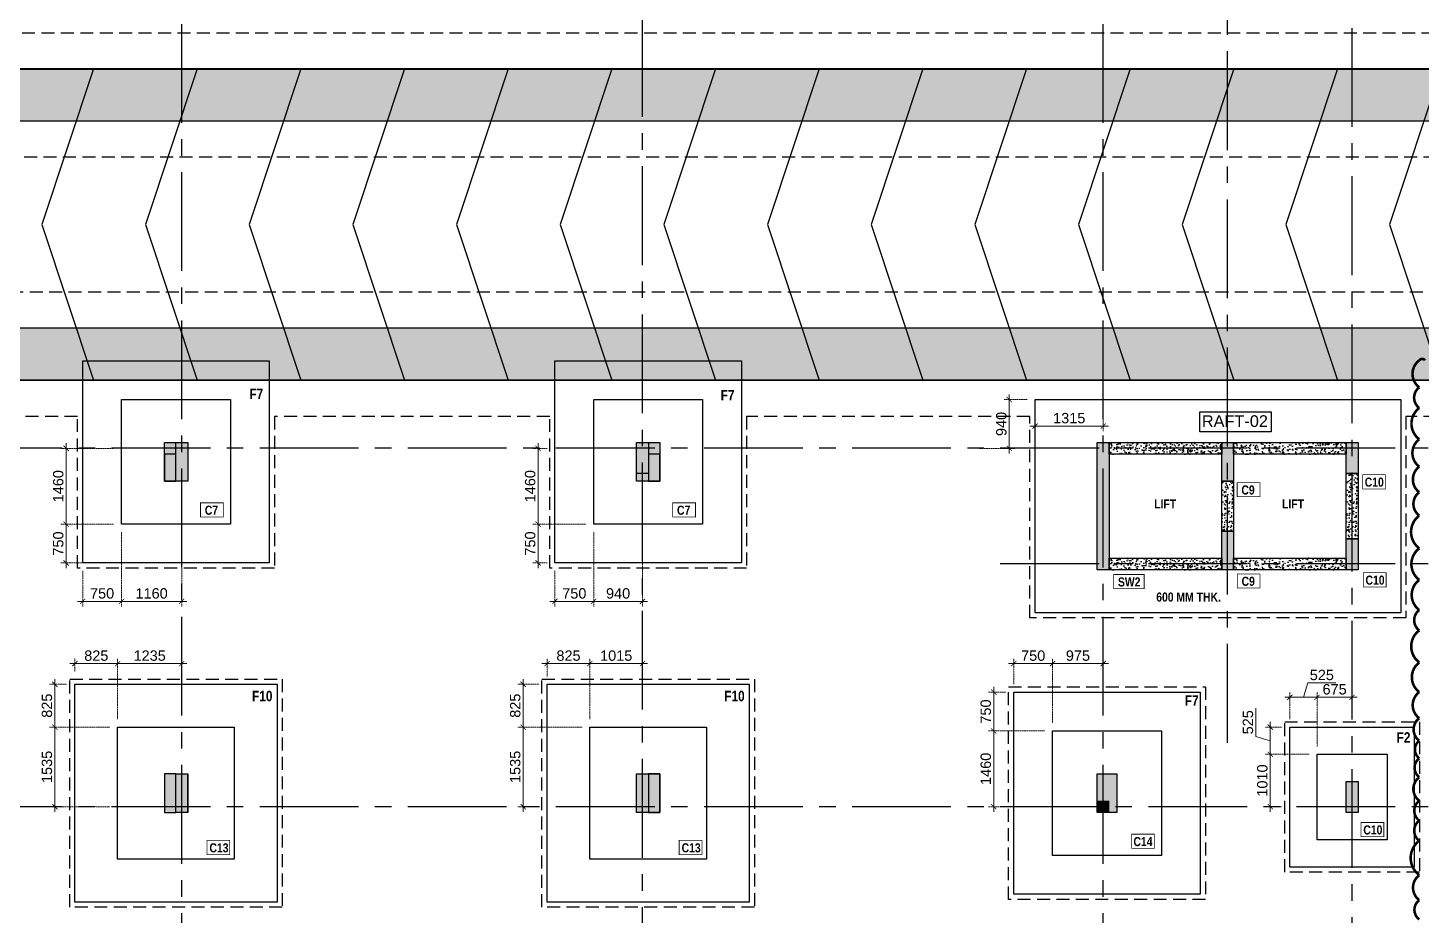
# Model space of a CAD drawing. Header units: millimetres. Extents: x 149548 to 2112824, y -1657616 to -1354760.
# Drawn here: x 1711686 to 1738567, y -1608215 to -1591106 of the extents above; entities that cross this region are included whole.
import ezdxf
from ezdxf.enums import TextEntityAlignment as Align

# ---------------------------------------------------------------- set-up
doc = ezdxf.new("R2010")
doc.units = ezdxf.units.MM
doc.header["$MEASUREMENT"] = 0
doc.header["$PDMODE"] = 98
for name, pattern in [('ACAD_ISO02W100', [15, 12, -3]), ('CENTER2', [28.575, 19.05, -3.175, 3.175, -3.175]), ('HIDDEN', [0.375, 0.25, -0.125])]:
    doc.linetypes.add(name, pattern=pattern)
for name, color, linetype, lineweight in [('CENTER_LINE', 8, 'CENTER2', 25), ('GRID', 252, 'ACAD_ISO02W100', 9), ('s-dm', 171, 'Continuous', 15), ('TXT', 255, 'Continuous', 5)]:
    doc.layers.add(name, color=color, linetype=linetype, lineweight=lineweight)
for name, color, linetype in [('COL.NO', 1, 'Continuous'), ('F10', 72, 'Continuous'), ('F2', 30, 'Continuous'), ('F7', 160, 'Continuous'), ('Footing_#_ST', 1, 'Continuous'), ('Footing_ST', 241, 'Continuous'), ('Gabion Wall', 7, 'Continuous'), ('Hatch', 8, 'Continuous'), ('Pcc_ST', 6, 'Continuous'), ('RAMP', 7, 'Continuous'), ('STR.COLUMN', 1, 'Continuous')]:
    doc.layers.add(name, color=color, linetype=linetype)
doc.styles.add('ARIAL', font='arial.ttf')
doc.styles.add('G2-TEXT', font='ARIALNB.TTF', dxfattribs={"height": 2.5})
doc.styles.add('G3-TEXT', font='ARIALNB.TTF', dxfattribs={"height": 3})
doc.styles.get("Standard").update_dxf_attribs({"font": 'arial.ttf'})
doc.dimstyles.new('Dim 1_100', dxfattribs={"dimscale": 100, "dimtxt": 2, "dimasz": 1, "dimexe": 1, "dimexo": 1.5, "dimgap": 0.5, "dimtad": 1, "dimdec": 0, "dimrnd": 5, "dimzin": 0, "dimdsep": 46, "dimtxsty": 'Standard', "dimblk": 'ARCHTICK', "dimcen": 0, "dimdle": 1, "dimclrd": 256, "dimclre": 256, "dimclrt": 256, "dimadec": 0, "dimazin": 0, "dimtfac": 0.8, "dimtdec": 0, "dimtmove": 1, "dimatfit": 0, "dimfxl": 1.5, "dimtolj": 1, "dimtzin": 0, "dimlwd": -1, "dimlwe": -1, "dimarcsym": 1})
pattern_1 = [(230, (-246273.5, -102229.26), (-179.315046, 15.688034), [18.75, -206.25]), (175, (-246273.5, -102229.26), (34.687833, -188.048033), [15, -165]), (280.4514445, (-246288.44, -102227.95), (-144.627212, -172.359998), [15.935048, -175.285528]), (226.1842, (-246273.5, -102279.26), (-266.810333, 41.37982), [28.125, -309.375]), (276.635635, (-246295.73, -102275.8), (-233.665486, -243.52965), [23.902585, -262.92844]), (171.184164, (-246273.5, -102279.26), (-233.665486, -243.52965), [22.5, -247.5]), (201, (-246298.5, -102266.76), (-149.226763, 100.654723), [18.75, -206.25]), (146, (-246298.5, -102266.76), (-60.828833, -181.287511), [15, -165]), (251.451445, (-246310.93, -102258.37), (-210.055594, -80.632788), [15.935047, -175.285528]), (217.5, (-246273.493, -102229.26), (-3.0399638, -83.2234635), [0, -163, 0, -167.5, 0, -165.625]), (187.5, (-246273.49, -102229.26), (-65.7673844, -98.602928), [0, -95.5, 0, -159.25, 0, -63.125]), (147.5, (-246217.743, -102229.26), (-133.455609, 5.638718), [0, -62.5, 0, -195, 0, -258.75]), (137.5, (-246192.74, -102229.26), (-145.7965423, -25.0262456), [0, -81.25, 0, -129.5, 0, -183.75])]
pattern_2 = [(230, (-246273.5, -99999.26), (-179.315046, 15.688034), [18.75, -206.25]), (175, (-246273.5, -99999.26), (34.687833, -188.048033), [15, -165]), (280.4514445, (-246288.44, -99997.95), (-144.627212, -172.359998), [15.935048, -175.285528]), (226.1842, (-246273.5, -100049.26), (-266.810333, 41.37982), [28.125, -309.375]), (276.635635, (-246295.73, -100045.8), (-233.665486, -243.52965), [23.902585, -262.92844]), (171.184164, (-246273.5, -100049.26), (-233.665486, -243.52965), [22.5, -247.5]), (201, (-246298.5, -100036.76), (-149.226763, 100.654723), [18.75, -206.25]), (146, (-246298.5, -100036.76), (-60.828833, -181.287511), [15, -165]), (251.451445, (-246310.93, -100028.37), (-210.055594, -80.632788), [15.935047, -175.285528]), (217.5, (-246273.493, -99999.26), (-3.0399638, -83.2234635), [0, -163, 0, -167.5, 0, -165.625]), (187.5, (-246273.49, -99999.26), (-65.7673844, -98.602928), [0, -95.5, 0, -159.25, 0, -63.125]), (147.5, (-246217.743, -99999.26), (-133.455609, 5.638718), [0, -62.5, 0, -195, 0, -258.75]), (137.5, (-246192.74, -99999.26), (-145.7965423, -25.0262456), [0, -81.25, 0, -129.5, 0, -183.75])]

# ---------------------------------------------------------------- blocks, each defined once
blk = doc.blocks.new('FIRST FLOOR COLUMNS')
at = {"layer": 'CENTER_LINE', "ltscale": 100}
for p, q in [((47115, -28013), (47115, 17778)), ((38225, -28128), (38225, 17663)), ((56005, -28128), (56005, 17663)), ((58405, -5793), (58405, 17663)), ((60805, -28206), (60805, 17638)), ((90214, -115), (-4699, -115)), ((90214, -2345), (53937, -2345)), ((90214, -7025), (-4699, -7025))]:
    blk.add_line(p, q, dxfattribs=at)
blk = doc.blocks.new('RAMP')
at = {"layer": 'RAMP', "color": 8}
blk.add_lwpolyline([(1949009, -1591899), (1991149, -1591899), (1991149, -1597898), (1949009, -1597898)], close=True, dxfattribs=at)
for points in [[(1959939, -1591898), (1958939, -1594898), (1959939, -1597898)], [(1961939, -1591898), (1960939, -1594898), (1961939, -1597898)], [(1963939, -1591898), (1962939, -1594898), (1963939, -1597898)], [(1965939, -1591898), (1964939, -1594898), (1965939, -1597898)], [(1967939, -1591898), (1966939, -1594898), (1967939, -1597898)], [(1969939, -1591898), (1968939, -1594898), (1969939, -1597898)], [(1971939, -1591898), (1970939, -1594898), (1971939, -1597898)], [(1973939, -1591898), (1972939, -1594898), (1973939, -1597898)], [(1975939, -1591898), (1974939, -1594898), (1975939, -1597898)], [(1977939, -1591898), (1976939, -1594898), (1977939, -1597898)], [(1979939, -1591898), (1978939, -1594898), (1979939, -1597898)], [(1981939, -1591898), (1980939, -1594898), (1981939, -1597898)], [(1983939, -1591898), (1982939, -1594898), (1983939, -1597898)], [(1985939, -1591899), (1984939, -1594899), (1985939, -1597898)]]:
    blk.add_lwpolyline(points, dxfattribs=at)
blk = doc.blocks.new('Upto 2nd Floor lvl')
at = {"layer": 'STR.COLUMN'}
h = blk.add_hatch(color=30, dxfattribs=at)
h.dxf.hatch_style = 1
h.paths.add_polyline_path([(1960593, -1497619), (1960813, -1497619), (1960813, -1497099), (1960593, -1497099)])
h = blk.add_hatch(color=30, dxfattribs=at)
h.dxf.hatch_style = 1
h.paths.add_polyline_path([(1969933, -1497619), (1970153, -1497619), (1970153, -1497099), (1969933, -1497099)])
h = blk.add_hatch(color=30, dxfattribs=at)
h.dxf.hatch_style = 1
h.paths.add_polyline_path([(1960593, -1504009), (1960813, -1504009), (1960813, -1503259), (1960593, -1503259)])
h = blk.add_hatch(color=30, dxfattribs=at)
h.dxf.hatch_style = 1
h.paths.add_polyline_path([(1969933, -1504009), (1970153, -1504009), (1970153, -1503259), (1969933, -1503259)])
at = {"layer": 'STR.COLUMN', "color": 5}
for points in [[(1960593, -1497619), (1960813, -1497619), (1960813, -1497099), (1960593, -1497099)], [(1969933, -1497619), (1970153, -1497619), (1970153, -1497099), (1969933, -1497099)], [(1960593, -1504009), (1960813, -1504009), (1960813, -1503259), (1960593, -1503259)], [(1969933, -1504009), (1970153, -1504009), (1970153, -1503259), (1969933, -1503259)]]:
    blk.add_lwpolyline(points, close=True, dxfattribs=at)
blk = doc.blocks.new('Through Column')
at = {"layer": 'STR.COLUMN', "transparency": 33554687}
h = blk.add_hatch(color=256, dxfattribs=at)
h.dxf.hatch_style = 1
h.paths.add_polyline_path([(1961043, -1496869), (1961043, -1497619), (1960593, -1497619), (1960593, -1497099), (1960593, -1496869)])
h = blk.add_hatch(color=256, dxfattribs=at)
h.dxf.hatch_style = 1
h.paths.add_polyline_path([(1960813, -1496869), (1960813, -1497619), (1961043, -1497619), (1961043, -1496869)])
h = blk.add_hatch(color=256, dxfattribs=at)
h.dxf.hatch_style = 1
h.paths.add_polyline_path([(1969703, -1496869), (1969703, -1497469), (1969933, -1497469), (1969933, -1496869)])
h = blk.add_hatch(color=256, dxfattribs=at)
h.dxf.hatch_style = 1
h.paths.add_polyline_path([(1969703, -1496869), (1970153, -1496869), (1970153, -1497099), (1970153, -1497619), (1969703, -1497619)])
h = blk.add_hatch(color=256, dxfattribs=at)
h.dxf.hatch_style = 1
h.paths.add_polyline_path([(1978593, -1496869), (1978593, -1499329), (1978823, -1499329), (1978823, -1496869)])
h = blk.add_hatch(color=256, dxfattribs=at)
h.dxf.hatch_style = 1
h.paths.add_polyline_path([(1980993, -1497619), (1981223, -1497619), (1981223, -1496869), (1980993, -1496869)])
h = blk.add_hatch(color=256, dxfattribs=at)
h.dxf.hatch_style = 1
h.paths.add_polyline_path([(1983393, -1497469), (1983623, -1497469), (1983623, -1496869), (1983393, -1496869)])
h = blk.add_hatch(color=256, dxfattribs=at)
h.dxf.hatch_style = 1
h.paths.add_polyline_path([(1980993, -1499329), (1981223, -1499329), (1981223, -1498579), (1980993, -1498579)])
h = blk.add_hatch(color=256, dxfattribs=at)
h.dxf.hatch_style = 1
h.paths.add_polyline_path([(1983393, -1499329), (1983623, -1499329), (1983623, -1498729), (1983393, -1498729)])
h = blk.add_hatch(color=256, dxfattribs=at)
h.dxf.hatch_style = 1
h.paths.add_polyline_path([(1960593, -1504009), (1961043, -1504009), (1961043, -1503259), (1960593, -1503259)])
h = blk.add_hatch(color=256, dxfattribs=at)
h.dxf.hatch_style = 1
h.paths.add_polyline_path([(1969703, -1504009), (1970153, -1504009), (1970153, -1503259), (1969703, -1503259)])
h = blk.add_hatch(color=256, dxfattribs=at)
h.dxf.hatch_style = 1
h.paths.add_polyline_path([(1978593, -1503259), (1978968, -1503259), (1978968, -1504009), (1978593, -1504009)])
h = blk.add_hatch(color=256, dxfattribs=at)
h.dxf.hatch_style = 1
h.paths.add_polyline_path([(1983393, -1503409), (1983393, -1504009), (1983623, -1504009), (1983623, -1503409)])
h = blk.add_hatch(color=256, dxfattribs=at)
h.dxf.hatch_style = 1
h.paths.add_polyline_path([(1978708, -1503779), (1978593, -1503779), (1978593, -1503894), (1978708, -1503894)])
h = blk.add_hatch(color=256, dxfattribs=at)
h.dxf.hatch_style = 1
h.paths.add_polyline_path([(1978708, -1503894), (1978593, -1503894), (1978593, -1504009), (1978708, -1504009)], flags=17)
h = blk.add_hatch(color=256, dxfattribs=at)
h.dxf.hatch_style = 1
h.paths.add_polyline_path([(1978708, -1503894), (1978593, -1503894), (1978593, -1504009), (1978708, -1504009)], flags=17)
h = blk.add_hatch(color=256, dxfattribs=at)
h.dxf.hatch_style = 1
h.paths.add_polyline_path([(1978708, -1503779), (1978823, -1503779), (1978823, -1503894), (1978708, -1503894)])
h = blk.add_hatch(color=256, dxfattribs=at)
h.dxf.hatch_style = 1
h.paths.add_polyline_path([(1978823, -1503894), (1978708, -1503894), (1978708, -1504009), (1978823, -1504009)])
at = {"layer": 'STR.COLUMN', "color": 5}
for points in [[(1961043, -1496869), (1961043, -1497619), (1960593, -1497619), (1960593, -1497099), (1960593, -1497099), (1960593, -1496869)], [(1960813, -1496869), (1961043, -1496869), (1961043, -1497619), (1960813, -1497619)]]:
    blk.add_lwpolyline(points, close=True, dxfattribs=at)
for points in [[(1969703, -1496869), (1969933, -1496869), (1969933, -1497469), (1969703, -1497469), (1969703, -1496869)], [(1969703, -1496869), (1970153, -1496869), (1970153, -1497099), (1970153, -1497099), (1970153, -1497619), (1969703, -1497619), (1969703, -1496869)], [(1978593, -1496869), (1978823, -1496869), (1978823, -1499329), (1978593, -1499329), (1978593, -1496869)], [(1980993, -1496869), (1981223, -1496869), (1981223, -1497619), (1980993, -1497619), (1980993, -1496869)], [(1983393, -1496869), (1983623, -1496869), (1983623, -1497469), (1983393, -1497469), (1983393, -1496869)], [(1980993, -1498579), (1981223, -1498579), (1981223, -1499329), (1980993, -1499329), (1980993, -1498579)], [(1983393, -1498729), (1983623, -1498729), (1983623, -1499329), (1983393, -1499329), (1983393, -1498729)], [(1960813, -1503259), (1961043, -1503259), (1961043, -1504009), (1960813, -1504009), (1960813, -1503259)], [(1969703, -1503259), (1970153, -1503259), (1970153, -1504009), (1969703, -1504009), (1969703, -1503259)], [(1978593, -1503259), (1978968, -1503259), (1978968, -1504009), (1978593, -1504009), (1978593, -1503259)], [(1983393, -1503409), (1983623, -1503409), (1983623, -1504009), (1983393, -1504009), (1983393, -1503409)]]:
    blk.add_lwpolyline(points, dxfattribs=at)
blk = doc.blocks.new('_ArchTick')
at = {"color": 0, "linetype": 'ByBlock', "const_width": 0.15}
blk.add_lwpolyline([(-0.5, -0.5), (0.5, 0.5)], dxfattribs=at)
blk = doc.blocks.new('*D1324')
at = {"layer": 'Defpoints', "color": 0}
for p in [(1713494, -1599214), (1712425, -1600674), (1713494, -1600674)]:
    blk.add_point(p, dxfattribs=at)
at = {"layer": 's-dm', "linetype": 'HIDDEN'}
for p, q in [((1713344, -1599214), (1712325, -1599214)), ((1713344, -1600674), (1712325, -1600674))]:
    blk.add_line(p, q, dxfattribs=at)
at = {"layer": 's-dm'}
blk.add_line((1712425, -1599114), (1712425, -1600774), dxfattribs=at)
at = {"layer": 's-dm', "xscale": 100, "yscale": 100, "zscale": 100}
for p, rotation in [((1712425, -1599214), 90), ((1712425, -1600674), 270)]:
    blk.add_blockref('_ArchTick', p, dxfattribs=dict(at, rotation=rotation))
at = {"layer": 's-dm', "insert": (1712273, -1599944), "char_height": 200, "attachment_point": 5, "rotation": 90}
blk.add_mtext('\\A1;1460', dxfattribs=at)
blk = doc.blocks.new('*D1325')
at = {"layer": 'Defpoints', "color": 0}
for p in [(1713494, -1600674), (1712425, -1601424), (1713494, -1601424)]:
    blk.add_point(p, dxfattribs=at)
at = {"layer": 's-dm', "linetype": 'HIDDEN'}
for p, q in [((1713344, -1600674), (1712325, -1600674)), ((1713344, -1601424), (1712325, -1601424))]:
    blk.add_line(p, q, dxfattribs=at)
at = {"layer": 's-dm'}
blk.add_line((1712425, -1600574), (1712425, -1601524), dxfattribs=at)
at = {"layer": 's-dm', "xscale": 100, "yscale": 100, "zscale": 100}
for p, rotation in [((1712425, -1600674), 90), ((1712425, -1601424), 270)]:
    blk.add_blockref('_ArchTick', p, dxfattribs=dict(at, rotation=rotation))
at = {"layer": 's-dm', "insert": (1712273, -1601049), "char_height": 200, "attachment_point": 5, "rotation": 90}
blk.add_mtext('\\A1;750', dxfattribs=at)
blk = doc.blocks.new('*D1326')
at = {"layer": 'Defpoints', "color": 0}
for p in [(1713494, -1600674), (1714654, -1600674), (1713494, -1602164)]:
    blk.add_point(p, dxfattribs=at)
at = {"layer": 's-dm', "linetype": 'HIDDEN'}
for p, q in [((1713494, -1600824), (1713494, -1602264)), ((1714654, -1600824), (1714654, -1602264))]:
    blk.add_line(p, q, dxfattribs=at)
at = {"layer": 's-dm'}
blk.add_line((1714754, -1602164), (1713394, -1602164), dxfattribs=at)
at = {"layer": 's-dm', "xscale": 100, "yscale": 100, "zscale": 100, "rotation": 180}
blk.add_blockref('_ArchTick', (1713494, -1602164), dxfattribs=at)
at = {"layer": 's-dm', "xscale": 100, "yscale": 100, "zscale": 100}
blk.add_blockref('_ArchTick', (1714654, -1602164), dxfattribs=at)
at = {"layer": 's-dm', "insert": (1714074, -1602012), "char_height": 200, "attachment_point": 5}
blk.add_mtext('\\A1;1160', dxfattribs=at)
blk = doc.blocks.new('*D1327')
at = {"layer": 'Defpoints', "color": 0}
for p in [(1713494, -1600674), (1712744, -1601424), (1713494, -1602164)]:
    blk.add_point(p, dxfattribs=at)
at = {"layer": 's-dm', "linetype": 'HIDDEN'}
for p, q in [((1713494, -1600824), (1713494, -1602264)), ((1712744, -1601574), (1712744, -1602264))]:
    blk.add_line(p, q, dxfattribs=at)
at = {"layer": 's-dm'}
blk.add_line((1712644, -1602164), (1713594, -1602164), dxfattribs=at)
at = {"layer": 's-dm', "xscale": 100, "yscale": 100, "zscale": 100, "rotation": 180}
blk.add_blockref('_ArchTick', (1712744, -1602164), dxfattribs=at)
at = {"layer": 's-dm', "xscale": 100, "yscale": 100, "zscale": 100}
blk.add_blockref('_ArchTick', (1713494, -1602164), dxfattribs=at)
at = {"layer": 's-dm', "insert": (1713119, -1602012), "char_height": 200, "attachment_point": 5}
blk.add_mtext('\\A1;750', dxfattribs=at)
blk = doc.blocks.new('*D1328')
at = {"layer": 'Defpoints', "color": 0}
for p in [(1721854, -1599214), (1721530, -1600674), (1722604, -1600674)]:
    blk.add_point(p, dxfattribs=at)
at = {"layer": 's-dm', "linetype": 'HIDDEN'}
for p, q in [((1721704, -1599214), (1721430, -1599214)), ((1722454, -1600674), (1721430, -1600674))]:
    blk.add_line(p, q, dxfattribs=at)
at = {"layer": 's-dm'}
blk.add_line((1721530, -1599114), (1721530, -1600774), dxfattribs=at)
at = {"layer": 's-dm', "xscale": 100, "yscale": 100, "zscale": 100}
for p, rotation in [((1721530, -1599214), 90), ((1721530, -1600674), 270)]:
    blk.add_blockref('_ArchTick', p, dxfattribs=dict(at, rotation=rotation))
at = {"layer": 's-dm', "insert": (1721378, -1599944), "char_height": 200, "attachment_point": 5, "rotation": 90}
blk.add_mtext('\\A1;1460', dxfattribs=at)
blk = doc.blocks.new('*D1329')
at = {"layer": 'Defpoints', "color": 0}
for p in [(1722604, -1600674), (1721530, -1601424), (1721854, -1601424)]:
    blk.add_point(p, dxfattribs=at)
at = {"layer": 's-dm', "linetype": 'HIDDEN'}
for p, q in [((1722454, -1600674), (1721430, -1600674)), ((1721704, -1601424), (1721430, -1601424))]:
    blk.add_line(p, q, dxfattribs=at)
at = {"layer": 's-dm'}
blk.add_line((1721530, -1600574), (1721530, -1601524), dxfattribs=at)
at = {"layer": 's-dm', "xscale": 100, "yscale": 100, "zscale": 100}
for p, rotation in [((1721530, -1600674), 90), ((1721530, -1601424), 270)]:
    blk.add_blockref('_ArchTick', p, dxfattribs=dict(at, rotation=rotation))
at = {"layer": 's-dm', "insert": (1721378, -1601049), "char_height": 200, "attachment_point": 5, "rotation": 90}
blk.add_mtext('\\A1;750', dxfattribs=at)
blk = doc.blocks.new('*D1330')
at = {"layer": 'Defpoints', "color": 0}
for p in [(1722604, -1600674), (1723544, -1600674), (1722604, -1602164)]:
    blk.add_point(p, dxfattribs=at)
at = {"layer": 's-dm', "linetype": 'HIDDEN'}
for p, q in [((1722604, -1600824), (1722604, -1602264)), ((1723544, -1600824), (1723544, -1602264))]:
    blk.add_line(p, q, dxfattribs=at)
at = {"layer": 's-dm'}
blk.add_line((1723644, -1602164), (1722504, -1602164), dxfattribs=at)
at = {"layer": 's-dm', "xscale": 100, "yscale": 100, "zscale": 100, "rotation": 180}
blk.add_blockref('_ArchTick', (1722604, -1602164), dxfattribs=at)
at = {"layer": 's-dm', "xscale": 100, "yscale": 100, "zscale": 100}
blk.add_blockref('_ArchTick', (1723544, -1602164), dxfattribs=at)
at = {"layer": 's-dm', "insert": (1723074, -1602012), "char_height": 200, "attachment_point": 5}
blk.add_mtext('\\A1;940', dxfattribs=at)
blk = doc.blocks.new('*D1331')
at = {"layer": 'Defpoints', "color": 0}
for p in [(1722604, -1600674), (1721854, -1601424), (1722604, -1602164)]:
    blk.add_point(p, dxfattribs=at)
at = {"layer": 's-dm', "linetype": 'HIDDEN'}
for p, q in [((1722604, -1600824), (1722604, -1602264)), ((1721854, -1601574), (1721854, -1602264))]:
    blk.add_line(p, q, dxfattribs=at)
at = {"layer": 's-dm'}
blk.add_line((1721754, -1602164), (1722704, -1602164), dxfattribs=at)
at = {"layer": 's-dm', "xscale": 100, "yscale": 100, "zscale": 100, "rotation": 180}
blk.add_blockref('_ArchTick', (1721854, -1602164), dxfattribs=at)
at = {"layer": 's-dm', "xscale": 100, "yscale": 100, "zscale": 100}
blk.add_blockref('_ArchTick', (1722604, -1602164), dxfattribs=at)
at = {"layer": 's-dm', "insert": (1722229, -1602012), "char_height": 200, "attachment_point": 5}
blk.add_mtext('\\A1;750', dxfattribs=at)
blk = doc.blocks.new('*D1367')
at = {"layer": 'Defpoints', "color": 0}
for p in [(1713419, -1603364), (1712594, -1603664), (1713419, -1604589)]:
    blk.add_point(p, dxfattribs=at)
at = {"layer": 's-dm'}
blk.add_line((1712494, -1603364), (1713519, -1603364), dxfattribs=at)
at = {"layer": 's-dm', "linetype": 'HIDDEN'}
for p, q in [((1712594, -1603514), (1712594, -1603264)), ((1713419, -1604439), (1713419, -1603264))]:
    blk.add_line(p, q, dxfattribs=at)
at = {"layer": 's-dm', "xscale": 100, "yscale": 100, "zscale": 100, "rotation": 180}
blk.add_blockref('_ArchTick', (1712594, -1603364), dxfattribs=at)
at = {"layer": 's-dm', "xscale": 100, "yscale": 100, "zscale": 100}
blk.add_blockref('_ArchTick', (1713419, -1603364), dxfattribs=at)
at = {"layer": 's-dm', "insert": (1713007, -1603212), "char_height": 200, "attachment_point": 5}
blk.add_mtext('\\A1;825', dxfattribs=at)
blk = doc.blocks.new('*D1368')
at = {"layer": 'Defpoints', "color": 0}
for p in [(1714654, -1603364), (1714654, -1603764), (1713419, -1604589)]:
    blk.add_point(p, dxfattribs=at)
at = {"layer": 's-dm'}
blk.add_line((1713319, -1603364), (1714754, -1603364), dxfattribs=at)
at = {"layer": 's-dm', "linetype": 'HIDDEN'}
for p, q in [((1713419, -1604439), (1713419, -1603264)), ((1714654, -1603614), (1714654, -1603264))]:
    blk.add_line(p, q, dxfattribs=at)
at = {"layer": 's-dm', "xscale": 100, "yscale": 100, "zscale": 100, "rotation": 180}
blk.add_blockref('_ArchTick', (1713419, -1603364), dxfattribs=at)
at = {"layer": 's-dm', "xscale": 100, "yscale": 100, "zscale": 100}
blk.add_blockref('_ArchTick', (1714654, -1603364), dxfattribs=at)
at = {"layer": 's-dm', "insert": (1714037, -1603212), "char_height": 200, "attachment_point": 5}
blk.add_mtext('\\A1;1235', dxfattribs=at)
blk = doc.blocks.new('*D1370')
at = {"layer": 'Defpoints', "color": 0}
for p in [(1722529, -1603364), (1721704, -1603764), (1722529, -1604589)]:
    blk.add_point(p, dxfattribs=at)
at = {"layer": 's-dm'}
blk.add_line((1721604, -1603364), (1722629, -1603364), dxfattribs=at)
at = {"layer": 's-dm', "linetype": 'HIDDEN'}
for p, q in [((1721704, -1603614), (1721704, -1603264)), ((1722529, -1604439), (1722529, -1603264))]:
    blk.add_line(p, q, dxfattribs=at)
at = {"layer": 's-dm', "xscale": 100, "yscale": 100, "zscale": 100, "rotation": 180}
blk.add_blockref('_ArchTick', (1721704, -1603364), dxfattribs=at)
at = {"layer": 's-dm', "xscale": 100, "yscale": 100, "zscale": 100}
blk.add_blockref('_ArchTick', (1722529, -1603364), dxfattribs=at)
at = {"layer": 's-dm', "insert": (1722117, -1603212), "char_height": 200, "attachment_point": 5}
blk.add_mtext('\\A1;825', dxfattribs=at)
blk = doc.blocks.new('*D1371')
at = {"layer": 'Defpoints', "color": 0}
for p in [(1723544, -1603364), (1723544, -1603764), (1722529, -1604589)]:
    blk.add_point(p, dxfattribs=at)
at = {"layer": 's-dm'}
blk.add_line((1722429, -1603364), (1723644, -1603364), dxfattribs=at)
at = {"layer": 's-dm', "linetype": 'HIDDEN'}
for p, q in [((1722529, -1604439), (1722529, -1603264)), ((1723544, -1603614), (1723544, -1603264))]:
    blk.add_line(p, q, dxfattribs=at)
at = {"layer": 's-dm', "xscale": 100, "yscale": 100, "zscale": 100, "rotation": 180}
blk.add_blockref('_ArchTick', (1722529, -1603364), dxfattribs=at)
at = {"layer": 's-dm', "xscale": 100, "yscale": 100, "zscale": 100}
blk.add_blockref('_ArchTick', (1723544, -1603364), dxfattribs=at)
at = {"layer": 's-dm', "insert": (1723037, -1603212), "char_height": 200, "attachment_point": 5}
blk.add_mtext('\\A1;1015', dxfattribs=at)
blk = doc.blocks.new('*D1374')
at = {"layer": 'Defpoints', "color": 0}
for p in [(1731457, -1603364), (1730707, -1603914), (1731457, -1604664)]:
    blk.add_point(p, dxfattribs=at)
at = {"layer": 's-dm'}
blk.add_line((1730607, -1603364), (1731557, -1603364), dxfattribs=at)
at = {"layer": 's-dm', "linetype": 'HIDDEN'}
for p, q in [((1730707, -1603764), (1730707, -1603264)), ((1731457, -1604514), (1731457, -1603264))]:
    blk.add_line(p, q, dxfattribs=at)
at = {"layer": 's-dm', "xscale": 100, "yscale": 100, "zscale": 100, "rotation": 180}
blk.add_blockref('_ArchTick', (1730707, -1603364), dxfattribs=at)
at = {"layer": 's-dm', "xscale": 100, "yscale": 100, "zscale": 100}
blk.add_blockref('_ArchTick', (1731457, -1603364), dxfattribs=at)
at = {"layer": 's-dm', "insert": (1731082, -1603212), "char_height": 200, "attachment_point": 5}
blk.add_mtext('\\A1;750', dxfattribs=at)
blk = doc.blocks.new('*D1375')
at = {"layer": 'Defpoints', "color": 0}
for p in [(1732434, -1603364), (1732434, -1603914), (1731457, -1604664)]:
    blk.add_point(p, dxfattribs=at)
at = {"layer": 's-dm'}
blk.add_line((1731357, -1603364), (1732534, -1603364), dxfattribs=at)
at = {"layer": 's-dm', "linetype": 'HIDDEN'}
for p, q in [((1731457, -1604514), (1731457, -1603264)), ((1732434, -1603764), (1732434, -1603264))]:
    blk.add_line(p, q, dxfattribs=at)
at = {"layer": 's-dm', "xscale": 100, "yscale": 100, "zscale": 100, "rotation": 180}
blk.add_blockref('_ArchTick', (1731457, -1603364), dxfattribs=at)
at = {"layer": 's-dm', "xscale": 100, "yscale": 100, "zscale": 100}
blk.add_blockref('_ArchTick', (1732434, -1603364), dxfattribs=at)
at = {"layer": 's-dm', "insert": (1731945, -1603212), "char_height": 200, "attachment_point": 5}
blk.add_mtext('\\A1;975', dxfattribs=at)
blk = doc.blocks.new('*D1377')
at = {"layer": 'Defpoints', "color": 0}
for p in [(1736559, -1604014), (1736034, -1604589), (1736559, -1605114)]:
    blk.add_point(p, dxfattribs=at)
at = {"layer": 's-dm', "linetype": 'HIDDEN'}
for p, q in [((1736034, -1604439), (1736034, -1603914)), ((1736559, -1604964), (1736559, -1603914))]:
    blk.add_line(p, q, dxfattribs=at)
at = {"layer": 's-dm'}
for p, q in [((1736380, -1603737), (1736297, -1604014)), ((1736923, -1603737), (1736380, -1603737)), ((1736034, -1604014), (1735934, -1604014)), ((1736034, -1604014), (1736559, -1604014)), ((1736559, -1604014), (1736659, -1604014))]:
    blk.add_line(p, q, dxfattribs=at)
at = {"layer": 's-dm', "xscale": 100, "yscale": 100, "zscale": 100}
blk.add_blockref('_ArchTick', (1736034, -1604014), dxfattribs=at)
at = {"layer": 's-dm', "xscale": 100, "yscale": 100, "zscale": 100, "rotation": 180}
blk.add_blockref('_ArchTick', (1736559, -1604014), dxfattribs=at)
at = {"layer": 's-dm', "insert": (1736651, -1603585), "char_height": 200, "attachment_point": 5}
blk.add_mtext('\\A1;525', dxfattribs=at)
blk = doc.blocks.new('*D1378')
at = {"layer": 'Defpoints', "color": 0}
for p in [(1737234, -1604014), (1737234, -1604589), (1736559, -1605114)]:
    blk.add_point(p, dxfattribs=at)
at = {"layer": 's-dm', "linetype": 'HIDDEN'}
for p, q in [((1736559, -1604964), (1736559, -1603914)), ((1737234, -1604439), (1737234, -1603914))]:
    blk.add_line(p, q, dxfattribs=at)
at = {"layer": 's-dm'}
blk.add_line((1736459, -1604014), (1737334, -1604014), dxfattribs=at)
at = {"layer": 's-dm', "xscale": 100, "yscale": 100, "zscale": 100, "rotation": 180}
blk.add_blockref('_ArchTick', (1736559, -1604014), dxfattribs=at)
at = {"layer": 's-dm', "xscale": 100, "yscale": 100, "zscale": 100}
blk.add_blockref('_ArchTick', (1737234, -1604014), dxfattribs=at)
at = {"layer": 's-dm', "insert": (1736897, -1603862), "char_height": 200, "attachment_point": 5}
blk.add_mtext('\\A1;675', dxfattribs=at)
blk = doc.blocks.new('*D1384')
at = {"layer": 'Defpoints', "color": 0}
for p in [(1712594, -1603764), (1712207, -1604589), (1713419, -1604589)]:
    blk.add_point(p, dxfattribs=at)
at = {"layer": 's-dm'}
blk.add_line((1712207, -1603664), (1712207, -1604689), dxfattribs=at)
at = {"layer": 's-dm', "linetype": 'HIDDEN'}
for p, q in [((1712444, -1603764), (1712107, -1603764)), ((1713269, -1604589), (1712107, -1604589))]:
    blk.add_line(p, q, dxfattribs=at)
at = {"layer": 's-dm', "xscale": 100, "yscale": 100, "zscale": 100}
for p, rotation in [((1712207, -1603764), 90), ((1712207, -1604589), 270)]:
    blk.add_blockref('_ArchTick', p, dxfattribs=dict(at, rotation=rotation))
at = {"layer": 's-dm', "insert": (1712055, -1604176), "char_height": 200, "attachment_point": 5, "rotation": 90}
blk.add_mtext('\\A1;825', dxfattribs=at)
blk = doc.blocks.new('*D1385')
at = {"layer": 'Defpoints', "color": 0}
for p in [(1713419, -1604589), (1712207, -1606124), (1713419, -1606124)]:
    blk.add_point(p, dxfattribs=at)
at = {"layer": 's-dm', "linetype": 'HIDDEN'}
for p, q in [((1713269, -1604589), (1712107, -1604589)), ((1713269, -1606124), (1712107, -1606124))]:
    blk.add_line(p, q, dxfattribs=at)
at = {"layer": 's-dm'}
blk.add_line((1712207, -1604489), (1712207, -1606224), dxfattribs=at)
at = {"layer": 's-dm', "xscale": 100, "yscale": 100, "zscale": 100}
for p, rotation in [((1712207, -1604589), 90), ((1712207, -1606124), 270)]:
    blk.add_blockref('_ArchTick', p, dxfattribs=dict(at, rotation=rotation))
at = {"layer": 's-dm', "insert": (1712055, -1605356), "char_height": 200, "attachment_point": 5, "rotation": 90}
blk.add_mtext('\\A1;1535', dxfattribs=at)
blk = doc.blocks.new('*D1386')
at = {"layer": 'Defpoints', "color": 0}
for p in [(1721704, -1603764), (1721242, -1604589), (1722529, -1604589)]:
    blk.add_point(p, dxfattribs=at)
at = {"layer": 's-dm'}
blk.add_line((1721242, -1603664), (1721242, -1604689), dxfattribs=at)
at = {"layer": 's-dm', "linetype": 'HIDDEN'}
for p, q in [((1721554, -1603764), (1721142, -1603764)), ((1722379, -1604589), (1721142, -1604589))]:
    blk.add_line(p, q, dxfattribs=at)
at = {"layer": 's-dm', "xscale": 100, "yscale": 100, "zscale": 100}
for p, rotation in [((1721242, -1603764), 90), ((1721242, -1604589), 270)]:
    blk.add_blockref('_ArchTick', p, dxfattribs=dict(at, rotation=rotation))
at = {"layer": 's-dm', "insert": (1721090, -1604176), "char_height": 200, "attachment_point": 5, "rotation": 90}
blk.add_mtext('\\A1;825', dxfattribs=at)
blk = doc.blocks.new('*D1387')
at = {"layer": 'Defpoints', "color": 0}
for p in [(1722529, -1604589), (1721242, -1606124), (1721704, -1606124)]:
    blk.add_point(p, dxfattribs=at)
at = {"layer": 's-dm', "linetype": 'HIDDEN'}
for p, q in [((1722379, -1604589), (1721142, -1604589)), ((1721554, -1606124), (1721142, -1606124))]:
    blk.add_line(p, q, dxfattribs=at)
at = {"layer": 's-dm'}
blk.add_line((1721242, -1604489), (1721242, -1606224), dxfattribs=at)
at = {"layer": 's-dm', "xscale": 100, "yscale": 100, "zscale": 100}
for p, rotation in [((1721242, -1604589), 90), ((1721242, -1606124), 270)]:
    blk.add_blockref('_ArchTick', p, dxfattribs=dict(at, rotation=rotation))
at = {"layer": 's-dm', "insert": (1721090, -1605356), "char_height": 200, "attachment_point": 5, "rotation": 90}
blk.add_mtext('\\A1;1535', dxfattribs=at)
blk = doc.blocks.new('*D1388')
at = {"layer": 'Defpoints', "color": 0}
for p in [(1730707, -1603914), (1730321, -1604664), (1731457, -1604664)]:
    blk.add_point(p, dxfattribs=at)
at = {"layer": 's-dm', "linetype": 'HIDDEN'}
for p, q in [((1730557, -1603914), (1730221, -1603914)), ((1731307, -1604664), (1730221, -1604664))]:
    blk.add_line(p, q, dxfattribs=at)
at = {"layer": 's-dm'}
blk.add_line((1730321, -1603814), (1730321, -1604764), dxfattribs=at)
at = {"layer": 's-dm', "xscale": 100, "yscale": 100, "zscale": 100}
for p, rotation in [((1730321, -1603914), 90), ((1730321, -1604664), 270)]:
    blk.add_blockref('_ArchTick', p, dxfattribs=dict(at, rotation=rotation))
at = {"layer": 's-dm', "insert": (1730168, -1604289), "char_height": 200, "attachment_point": 5, "rotation": 90}
blk.add_mtext('\\A1;750', dxfattribs=at)
blk = doc.blocks.new('*D1389')
at = {"layer": 'Defpoints', "color": 0}
for p in [(1731457, -1604664), (1730321, -1606124), (1730707, -1606124)]:
    blk.add_point(p, dxfattribs=at)
at = {"layer": 's-dm', "linetype": 'HIDDEN'}
for p, q in [((1731307, -1604664), (1730221, -1604664)), ((1730557, -1606124), (1730221, -1606124))]:
    blk.add_line(p, q, dxfattribs=at)
at = {"layer": 's-dm'}
blk.add_line((1730321, -1604564), (1730321, -1606224), dxfattribs=at)
at = {"layer": 's-dm', "xscale": 100, "yscale": 100, "zscale": 100}
for p, rotation in [((1730321, -1604664), 90), ((1730321, -1606124), 270)]:
    blk.add_blockref('_ArchTick', p, dxfattribs=dict(at, rotation=rotation))
at = {"layer": 's-dm', "insert": (1730168, -1605394), "char_height": 200, "attachment_point": 5, "rotation": 90}
blk.add_mtext('\\A1;1460', dxfattribs=at)
blk = doc.blocks.new('*D1390')
at = {"layer": 'Defpoints', "color": 0}
for p in [(1736034, -1604589), (1735656, -1605114), (1736559, -1605114)]:
    blk.add_point(p, dxfattribs=at)
at = {"layer": 's-dm'}
for p, q in [((1735378, -1604225), (1735378, -1604768)), ((1735656, -1604589), (1735656, -1604489)), ((1735656, -1604589), (1735656, -1605114)), ((1735378, -1604768), (1735656, -1604851)), ((1735656, -1605114), (1735656, -1605214))]:
    blk.add_line(p, q, dxfattribs=at)
at = {"layer": 's-dm', "linetype": 'HIDDEN'}
for p, q in [((1735884, -1604589), (1735556, -1604589)), ((1736409, -1605114), (1735556, -1605114))]:
    blk.add_line(p, q, dxfattribs=at)
at = {"layer": 's-dm', "xscale": 100, "yscale": 100, "zscale": 100}
for p, rotation in [((1735656, -1604589), 270), ((1735656, -1605114), 90)]:
    blk.add_blockref('_ArchTick', p, dxfattribs=dict(at, rotation=rotation))
at = {"layer": 's-dm', "insert": (1735226, -1604496), "char_height": 200, "attachment_point": 5, "rotation": 90}
blk.add_mtext('\\A1;525', dxfattribs=at)
blk = doc.blocks.new('*D1391')
at = {"layer": 'Defpoints', "color": 0}
for p in [(1736559, -1605114), (1735656, -1606124), (1736034, -1606124)]:
    blk.add_point(p, dxfattribs=at)
at = {"layer": 's-dm', "linetype": 'HIDDEN'}
for p, q in [((1736409, -1605114), (1735556, -1605114)), ((1735884, -1606124), (1735556, -1606124))]:
    blk.add_line(p, q, dxfattribs=at)
at = {"layer": 's-dm'}
blk.add_line((1735656, -1605014), (1735656, -1606224), dxfattribs=at)
at = {"layer": 's-dm', "xscale": 100, "yscale": 100, "zscale": 100}
for p, rotation in [((1735656, -1605114), 90), ((1735656, -1606124), 270)]:
    blk.add_blockref('_ArchTick', p, dxfattribs=dict(at, rotation=rotation))
at = {"layer": 's-dm', "insert": (1735503, -1605619), "char_height": 200, "attachment_point": 5, "rotation": 90}
blk.add_mtext('\\A1;1010', dxfattribs=at)
blk = doc.blocks.new('*D1455')
at = {"layer": 'Defpoints', "color": 0}
for p in [(1731119, -1598274), (1732434, -1598274), (1731119, -1598784)]:
    blk.add_point(p, dxfattribs=at)
at = {"layer": 's-dm', "linetype": 'HIDDEN'}
for p, q in [((1731119, -1598424), (1731119, -1598884)), ((1732434, -1598424), (1732434, -1598884))]:
    blk.add_line(p, q, dxfattribs=at)
at = {"layer": 's-dm'}
blk.add_line((1732534, -1598784), (1731019, -1598784), dxfattribs=at)
at = {"layer": 's-dm', "xscale": 100, "yscale": 100, "zscale": 100, "rotation": 180}
blk.add_blockref('_ArchTick', (1731119, -1598784), dxfattribs=at)
at = {"layer": 's-dm', "xscale": 100, "yscale": 100, "zscale": 100}
blk.add_blockref('_ArchTick', (1732434, -1598784), dxfattribs=at)
at = {"layer": 's-dm', "insert": (1731777, -1598632), "char_height": 200, "attachment_point": 5}
blk.add_mtext('\\A1;1315', dxfattribs=at)
blk = doc.blocks.new('*D1456')
at = {"layer": 'Defpoints', "color": 0}
for p in [(1731119, -1598274), (1729893, -1599214), (1730620, -1599214)]:
    blk.add_point(p, dxfattribs=at)
at = {"layer": 's-dm', "linetype": 'HIDDEN'}
for p, q in [((1730969, -1598274), (1730520, -1598274)), ((1730043, -1599214), (1730720, -1599214))]:
    blk.add_line(p, q, dxfattribs=at)
at = {"layer": 's-dm'}
blk.add_line((1730620, -1598174), (1730620, -1599314), dxfattribs=at)
at = {"layer": 's-dm', "xscale": 100, "yscale": 100, "zscale": 100}
for p, rotation in [((1730620, -1598274), 90), ((1730620, -1599214), 270)]:
    blk.add_blockref('_ArchTick', p, dxfattribs=dict(at, rotation=rotation))
at = {"layer": 's-dm', "insert": (1730468, -1598744), "char_height": 200, "attachment_point": 5, "rotation": 90}
blk.add_mtext('\\A1;940', dxfattribs=at)

msp = doc.modelspace()

# ---------------------------------------------------------------- hatches: boundary and pattern name
at = {"layer": 'Gabion Wall'}
h = msp.add_hatch(dxfattribs=at)
h.set_pattern_fill('ANSI36', color=8, scale=1000)
h.set_pattern_definition([(45, (-246273.49, -199349.73), (66.291261, 243.067956), [312.5, -62.5, 0, -62.5])])
h.paths.add_polyline_path([(1744164, -1591898.5), (1702024, -1591898.5), (1702024, -1592898.5), (1744164, -1592898.5)])
h = msp.add_hatch(dxfattribs=at)
h.set_pattern_fill('ANSI36', color=8, scale=1000)
h.set_pattern_definition([(45, (-246273.49, -204349.41), (66.291261, 243.067956), [312.5, -62.5, 0, -62.5])])
h.paths.add_polyline_path([(1744164, -1596898.2), (1707622.1, -1596898.2), (1708281.5, -1597898.2), (1744164, -1597898.2)])
at = {"layer": 'Hatch'}
h = msp.add_hatch(dxfattribs=at)
h.set_pattern_fill('AR-CONC', color=256, scale=25, angle=180)
h.set_pattern_definition(pattern_2)
h.paths.add_polyline_path([(1732549, -1599098.5), (1734719, -1599098.5), (1734719, -1599328.5), (1732549, -1599328.5)])
h = msp.add_hatch(dxfattribs=at)
h.set_pattern_fill('AR-CONC', color=256, scale=25, angle=180)
h.set_pattern_definition(pattern_2)
h.paths.add_polyline_path([(1734949, -1599098.5), (1737119, -1599098.5), (1737119, -1599328.5), (1734949, -1599328.5)])
h = msp.add_hatch(dxfattribs=at)
h.set_pattern_fill('AR-CONC', color=256, scale=25, angle=180)
h.set_pattern_definition(pattern_1)
h.paths.add_polyline_path([(1734719, -1599848.5), (1734949, -1599848.5), (1734949, -1600808.5), (1734719, -1600808.5)])
h = msp.add_hatch(dxfattribs=at)
h.set_pattern_fill('AR-CONC', color=256, scale=25, angle=180)
h.set_pattern_definition([(230, (-243873.5, -102229.26), (-179.315046, 15.688034), [18.75, -206.25]), (175, (-243873.5, -102229.26), (34.687833, -188.048033), [15, -165]), (280.4514445, (-243888.44, -102227.95), (-144.627212, -172.359998), [15.935048, -175.285528]), (226.1842, (-243873.5, -102279.26), (-266.810333, 41.37982), [28.125, -309.375]), (276.635635, (-243895.73, -102275.8), (-233.665486, -243.52965), [23.902585, -262.92844]), (171.184164, (-243873.5, -102279.26), (-233.665486, -243.52965), [22.5, -247.5]), (201, (-243898.5, -102266.76), (-149.226763, 100.654723), [18.75, -206.25]), (146, (-243898.5, -102266.76), (-60.828833, -181.287511), [15, -165]), (251.451445, (-243910.93, -102258.37), (-210.055594, -80.632788), [15.935047, -175.285528]), (217.5, (-243873.493, -102229.26), (-3.0399638, -83.2234635), [0, -163, 0, -167.5, 0, -165.625]), (187.5, (-243873.49, -102229.26), (-65.7673844, -98.602928), [0, -95.5, 0, -159.25, 0, -63.125]), (147.5, (-243817.743, -102229.26), (-133.455609, 5.638718), [0, -62.5, 0, -195, 0, -258.75]), (137.5, (-243792.74, -102229.26), (-145.7965423, -25.0262456), [0, -81.25, 0, -129.5, 0, -183.75])])
h.paths.add_polyline_path([(1737119, -1599698.5), (1737349, -1599698.5), (1737349, -1600958.5), (1737119, -1600958.5)])
h = msp.add_hatch(dxfattribs=at)
h.set_pattern_fill('AR-CONC', color=256, scale=25, angle=180)
h.set_pattern_definition(pattern_1)
h.paths.add_polyline_path([(1732549, -1601328.5), (1734719, -1601328.5), (1734719, -1601558.5), (1732549, -1601558.5)])
h = msp.add_hatch(dxfattribs=at)
h.set_pattern_fill('AR-CONC', color=256, scale=25, angle=180)
h.set_pattern_definition(pattern_1)
h.paths.add_polyline_path([(1734949, -1601328.5), (1737119, -1601328.5), (1737119, -1601558.5), (1734949, -1601558.5)])
at = {"layer": 'STR.COLUMN', "transparency": 33554687}
h = msp.add_hatch(color=256, dxfattribs=at)
h.dxf.hatch_style = 1
h.paths.add_polyline_path([(1714539, -1606238.5), (1714539, -1605488.5), (1714769, -1605488.5), (1714769, -1606238.5)])
h = msp.add_hatch(color=256, dxfattribs=at)
h.dxf.hatch_style = 1
h.paths.add_polyline_path([(1723429, -1606238.5), (1723429, -1605488.5), (1723659, -1605488.5), (1723659, -1606238.5)])

# ---------------------------------------------------------------- linework, layer by layer
at = {"color": 101, "const_width": 14.8}
for points in [[(1735016.7, -1600147.6), (1735016.7, -1599874), (1735456, -1599874), (1735456, -1600147.6)], [(1737436.9, -1599996.1), (1737436.9, -1599722.5), (1737876.2, -1599722.5), (1737876.2, -1599996.1)], [(1715018, -1600537.7), (1715018, -1600264.1), (1715457.3, -1600264.1), (1715457.3, -1600537.7)], [(1724128, -1600537.7), (1724128, -1600264.1), (1724567.3, -1600264.1), (1724567.3, -1600537.7)], [(1732634.4, -1601920.2), (1732634.4, -1601646.6), (1733223.2, -1601646.6), (1733223.2, -1601920.2)], [(1735020.5, -1601908.8), (1735020.5, -1601635.2), (1735459.8, -1601635.2), (1735459.8, -1601908.8)], [(1737452.1, -1601886.1), (1737452.1, -1601612.5), (1737891.4, -1601612.5), (1737891.4, -1601886.1)], [(1737408, -1606702.7), (1737408, -1606429.1), (1737847.3, -1606429.1), (1737847.3, -1606702.7)], [(1715141, -1607047.7), (1715141, -1606774.1), (1715580.3, -1606774.1), (1715580.3, -1607047.7)], [(1724251, -1607047.7), (1724251, -1606774.1), (1724690.3, -1606774.1), (1724690.3, -1607047.7)], [(1732980.5, -1606927.7), (1732980.5, -1606654.1), (1733419.8, -1606654.1), (1733419.8, -1606927.7)]]:
    msp.add_lwpolyline(points, close=True, dxfattribs=at)
at = {"layer": 'COL.NO', "color": 6}
msp.add_lwpolyline([(1734298.9, -1598508.9), (1735673.6, -1598508.9), (1735673.6, -1598896.6), (1734298.9, -1598896.6)], close=True, dxfattribs=at)
at = {"layer": 'F10', "color": 7, "const_width": 50}
msp.add_lwpolyline([(1738640.3, -1597516.8, 0.5), (1738530.3, -1597516.8, 0.5), (1738530.3, -1598038, 0.5), (1738530.3, -1598435.8, 0.5), (1738530.3, -1599038.7, 0.5), (1738530.3, -1599567, 0.5), (1738530.3, -1600060.3, 0.5), (1738530.3, -1600510.4, 0.5), (1738530.3, -1601142.4, 0.5), (1738530.3, -1601750, 0.5), (1738530.3, -1602332.2, 0.5), (1738530.3, -1602723.6, 0.5), (1738530.3, -1603343.2, 0.5), (1738530.3, -1603913.4, 0.5), (1738530.3, -1604417.9, 0.5), (1738530.3, -1604852.6, 0.5), (1738530.3, -1605190.9, 0.5), (1738530.3, -1605554.7, 0.5), (1738530.3, -1606009.5, 0.5), (1738530.3, -1606392, 0.5), (1738530.3, -1606780.6, 0.5), (1738530.3, -1607443.4, 0.5), (1738530.3, -1607925.3, 0.5), (1738530.3, -1608298.4, 0.5)], format="xyb", dxfattribs=at)
at = {"layer": 'F10'}
for points in [[(1712594, -1603763.5), (1716494, -1603763.5), (1716494, -1607963.5), (1712594, -1607963.5)], [(1721704, -1603763.5), (1725604, -1603763.5), (1725604, -1607963.5), (1721704, -1607963.5)], [(1713419, -1604588.5), (1715669, -1604588.5), (1715669, -1607138.5), (1713419, -1607138.5)], [(1722529, -1604588.5), (1724779, -1604588.5), (1724779, -1607138.5), (1722529, -1607138.5)], [(1732319, -1605488.5), (1732694, -1605488.5), (1732694, -1606238.5), (1732319, -1606238.5)]]:
    msp.add_lwpolyline(points, close=True, dxfattribs=at)
at = {"layer": 'F2'}
for points in [[(1736034, -1604588.5), (1738434, -1604588.5), (1738434, -1607288.5), (1736034, -1607288.5)], [(1736559, -1605113.5), (1737909, -1605113.5), (1737909, -1606763.5), (1736559, -1606763.5)]]:
    msp.add_lwpolyline(points, close=True, dxfattribs=at)
at = {"layer": 'F7'}
for points in [[(1712744, -1597523.5), (1716344, -1597523.5), (1716344, -1601423.5), (1712744, -1601423.5)], [(1721854, -1597523.5), (1725454, -1597523.5), (1725454, -1601423.5), (1721854, -1601423.5)], [(1713494, -1598273.5), (1715594, -1598273.5), (1715594, -1600673.5), (1713494, -1600673.5)], [(1722604, -1598273.5), (1724704, -1598273.5), (1724704, -1600673.5), (1722604, -1600673.5)], [(1730706.5, -1603913.5), (1734306.5, -1603913.5), (1734306.5, -1607813.5), (1730706.5, -1607813.5)], [(1731456.5, -1604663.5), (1733556.5, -1604663.5), (1733556.5, -1607063.5), (1731456.5, -1607063.5)]]:
    msp.add_lwpolyline(points, close=True, dxfattribs=at)
at = {"layer": 'Footing_ST'}
msp.add_lwpolyline([(1731119, -1598273.5), (1738174, -1598273.5), (1738174, -1602383.5), (1731119, -1602383.5)], close=True, dxfattribs=at)
at = {"layer": 'Gabion Wall'}
for points in [[(1744164, -1591898.5), (1702024, -1591898.5), (1702024, -1592898.5), (1744164, -1592898.5)], [(1744164, -1596898.2), (1707622.1, -1596898.2), (1708281.5, -1597898.2), (1744164, -1597898.2)]]:
    msp.add_lwpolyline(points, close=True, dxfattribs=at)
at = {"layer": 'Pcc_ST', "linetype": 'HIDDEN', "ltscale": 1000}
for points in [[(1702574, -1591198.5), (1744864, -1591198.5), (1744864, -1593598.5), (1702574, -1593598.5)], [(1707972.9, -1596198.2), (1744864, -1596198.2), (1744864, -1598598.2), (1738274, -1598598.2), (1738274, -1602483.5), (1731019, -1602483.5), (1731019, -1598598.2), (1725554, -1598598.2), (1725554, -1601523.5), (1721754, -1601523.5), (1721754, -1598598.2), (1716444, -1598598.2), (1716444, -1601523.5), (1712644, -1601523.5), (1712644, -1598598.2), (1709401.8, -1598598.2)]]:
    msp.add_lwpolyline(points, dxfattribs=at)
for points in [[(1712494, -1603663.5), (1716594, -1603663.5), (1716594, -1608063.5), (1712494, -1608063.5)], [(1721604, -1603663.5), (1725704, -1603663.5), (1725704, -1608063.5), (1721604, -1608063.5)], [(1730606.5, -1603813.5), (1734406.5, -1603813.5), (1734406.5, -1607913.5), (1730606.5, -1607913.5)], [(1735934, -1604488.5), (1738534, -1604488.5), (1738534, -1607388.5), (1735934, -1607388.5)]]:
    msp.add_lwpolyline(points, close=True, dxfattribs=at)
at = {"layer": 'STR.COLUMN', "color": 6}
for points in [[(1732549, -1599098.5), (1734719, -1599098.5), (1734719, -1599328.5), (1732549, -1599328.5)], [(1734949, -1599098.5), (1737119, -1599098.5), (1737119, -1599328.5), (1734949, -1599328.5)], [(1734719, -1599848.5), (1734949, -1599848.5), (1734949, -1600808.5), (1734719, -1600808.5)], [(1737119, -1599698.5), (1737349, -1599698.5), (1737349, -1600958.5), (1737119, -1600958.5)], [(1732549, -1601328.5), (1734719, -1601328.5), (1734719, -1601558.5), (1732549, -1601558.5)], [(1734949, -1601328.5), (1737119, -1601328.5), (1737119, -1601558.5), (1734949, -1601558.5)]]:
    msp.add_lwpolyline(points, close=True, dxfattribs=at)
at = {"layer": 'STR.COLUMN', "color": 5}
msp.add_lwpolyline([(1714769, -1605488.5), (1714769, -1606238.5), (1714539, -1606238.5), (1714539, -1605488.5)], close=True, dxfattribs=at)
msp.add_lwpolyline([(1723429, -1605488.5), (1723659, -1605488.5), (1723659, -1606238.5), (1723429, -1606238.5), (1723429, -1605488.5)], dxfattribs=at)

# ---------------------------------------------------------------- block references
at = {"layer": 'GRID'}
msp.add_blockref('FIRST FLOOR COLUMNS', (1676429, -1599098.5), dxfattribs=at)
at = {"layer": 'RAMP'}
msp.add_blockref('RAMP', (-246985.2, 0), dxfattribs=at)
at = {"layer": 'STR.COLUMN'}
for name in ['Through Column', 'Upto 2nd Floor lvl']:
    msp.add_blockref(name, (-246273.5, -102229.3), dxfattribs=at)

# ---------------------------------------------------------------- texts
at = {"layer": 'COL.NO', "color": 6, "style": 'ARIAL'}
msp.add_text('RAFT-02', height=225, dxfattribs=at).set_placement((1734336, -1598801.2))
at = {"layer": 'Footing_#_ST', "style": 'G2-TEXT'}
for s, height, p in [('F7', 200, (1716094, -1598322.6)), ('F7', 200, (1725186.5, -1598346.6)), ('LIFT', 175, (1733628.9, -1600425.3)), ('LIFT', 175, (1736094.6, -1600425.3)), ('F10', 200, (1716208, -1604149.6)), ('F10', 200, (1725318, -1604149.6)), ('F7', 200, (1734139.5, -1604238.1)), ('F2', 200, (1738227.1, -1604947.6))]:
    msp.add_text(s, height=height, dxfattribs=at).set_placement(p, align=Align.BOTTOM_CENTER)
at = {"layer": 'Footing_#_ST', "color": 7, "style": 'G2-TEXT'}
msp.add_text('600 MM THK.', height=175, dxfattribs=at).set_placement((1734079.5, -1602221.2), align=Align.BOTTOM_CENTER)
at = {"layer": 'TXT', "style": 'G3-TEXT'}
for s, p in [('C10', (1737478.3, -1599952.7)), ('C9', (1735099.1, -1600104.2)), ('C7', (1715100.4, -1600494.3)), ('C7', (1724210.4, -1600494.3)), ('SW2', (1732716.8, -1601876.8)), ('C9', (1735102.9, -1601865.4)), ('C10', (1737493.5, -1601842.7)), ('C10', (1737451.4, -1606659.3)), ('C13', (1715189.9, -1607004.3)), ('C13', (1724299.9, -1607004.3)), ('C14', (1733016.9, -1606884.3))]:
    msp.add_text(s, height=175, dxfattribs=at).set_placement(p)

# ---------------------------------------------------------------- dimensions: what is measured, and where the dimension line sits
at = {"layer": 's-dm'}
for base, p1, p2, picture, middle in [((1730620.5, -1599213.5), (1731119, -1598273.5), (1729893.4, -1599213.5), '*D1456', (1730468.4, -1598743.5)), ((1712424.9, -1600673.5), (1713494, -1599213.5), (1713494, -1600673.5), '*D1324', (1712272.8, -1599943.5)), ((1721530.5, -1600673.5), (1721854, -1599213.5), (1722604, -1600673.5), '*D1328', (1721378.4, -1599943.5)), ((1712424.9, -1601423.5), (1713494, -1600673.5), (1713494, -1601423.5), '*D1325', (1712272.8, -1601048.5)), ((1721530.5, -1601423.5), (1722604, -1600673.5), (1721854, -1601423.5), '*D1329', (1721378.4, -1601048.5)), ((1712206.7, -1604588.5), (1712594, -1603763.5), (1713419, -1604588.5), '*D1384', (1712054.6, -1604176)), ((1721241.7, -1604588.5), (1721704, -1603763.5), (1722529, -1604588.5), '*D1386', (1721089.6, -1604176)), ((1730320.6, -1604663.5), (1730706.5, -1603913.5), (1731456.5, -1604663.5), '*D1388', (1730168.5, -1604288.5)), ((1735655.5, -1605113.5), (1736034, -1604588.5), (1736559, -1605113.5), '*D1390', (1735226.3, -1604717.9)), ((1712206.7, -1606123.5), (1713419, -1604588.5), (1713419, -1606123.5), '*D1385', (1712054.5, -1605356)), ((1721241.7, -1606123.5), (1722529, -1604588.5), (1721704, -1606123.5), '*D1387', (1721089.5, -1605356)), ((1730320.6, -1606123.5), (1731456.5, -1604663.5), (1730706.5, -1606123.5), '*D1389', (1730168.5, -1605393.5)), ((1735655.5, -1606123.5), (1736559, -1605113.5), (1736034, -1606123.5), '*D1391', (1735503.4, -1605618.5))]:
    dim = msp.add_linear_dim(base=base, p1=p1, p2=p2, angle=90, dimstyle='Dim 1_100', dxfattribs=at)
    dim.commit()
    dim.dimension.update_dxf_attribs({"geometry": picture, "text_midpoint": middle})
for base, p1, p2, picture, middle in [((1731119, -1598784.3), (1732434, -1598273.5), (1731119, -1598273.5), '*D1455', (1731776.5, -1598632.1)), ((1713494, -1602164.3), (1712744, -1601423.5), (1713494, -1600673.5), '*D1327', (1713119, -1602012.2)), ((1713494, -1602164.3), (1714654, -1600673.5), (1713494, -1600673.5), '*D1326', (1714074, -1602012.2)), ((1722604, -1602164.3), (1721854, -1601423.5), (1722604, -1600673.5), '*D1331', (1722229, -1602012.2)), ((1722604, -1602164.3), (1723544, -1600673.5), (1722604, -1600673.5), '*D1330', (1723074, -1602012.2)), ((1713419, -1603364), (1712594, -1603663.5), (1713419, -1604588.5), '*D1367', (1713006.5, -1603211.9)), ((1714654, -1603364), (1713419, -1604588.5), (1714654, -1603763.5), '*D1368', (1714036.5, -1603211.8)), ((1722529, -1603364), (1721704, -1603763.5), (1722529, -1604588.5), '*D1370', (1722116.5, -1603211.9)), ((1723544, -1603364), (1722529, -1604588.5), (1723544, -1603763.5), '*D1371', (1723036.5, -1603211.9)), ((1731456.5, -1603364), (1730706.5, -1603913.5), (1731456.5, -1604663.5), '*D1374', (1731081.5, -1603211.9)), ((1732434.0481461, -1603363.9726609), (1731456.5481461, -1604663.5394639), (1732434.0481461, -1603913.5394639), '*D1375', (1731945.2981461, -1603211.8580634)), ((1736559, -1604014), (1736034, -1604588.5), (1736559, -1605113.5), '*D1377', (1736429.7, -1603584.7)), ((1737234, -1604014), (1736559, -1605113.5), (1737234, -1604588.5), '*D1378', (1736896.5, -1603861.9))]:
    dim = msp.add_linear_dim(base=base, p1=p1, p2=p2, dimstyle='Dim 1_100', dxfattribs=at)
    dim.commit()
    dim.dimension.update_dxf_attribs({"geometry": picture, "text_midpoint": middle})

doc.saveas('drawing.dxf')
